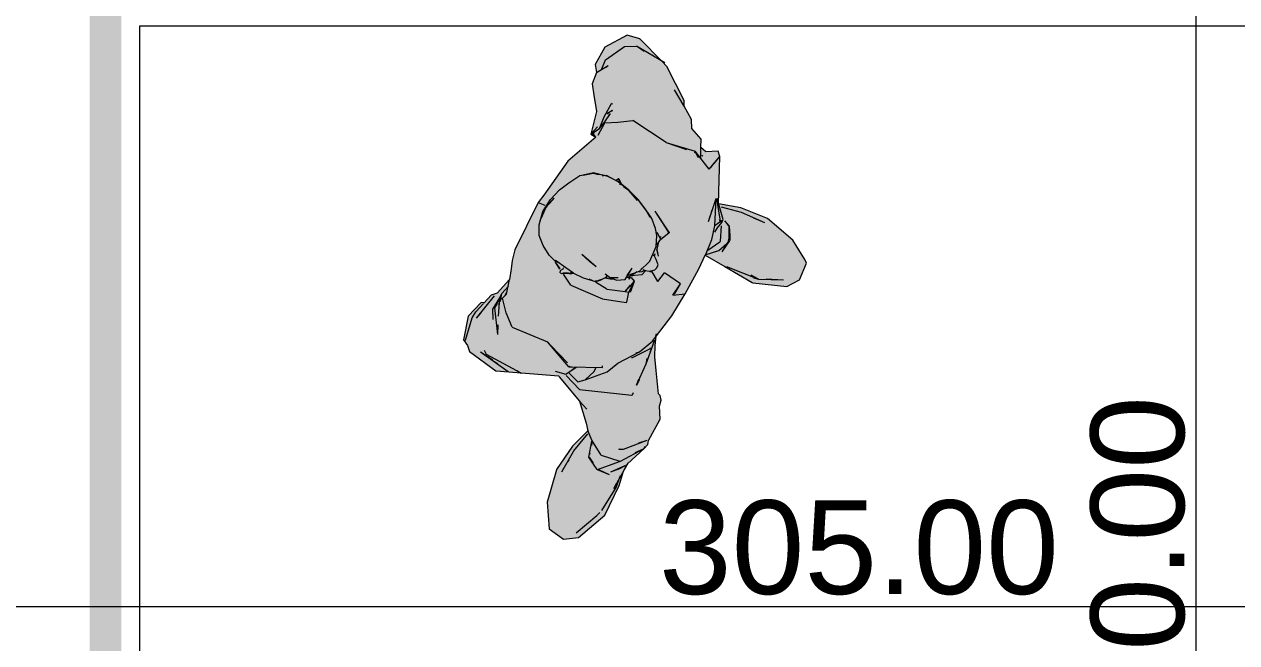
# Model space of a CAD drawing. Header units: millimetres. Extents: x 5493291 to 5652041, y -5155064 to -5098765.
# Drawn here: x 5600001 to 5601944, y -5117009 to -5116019 of the extents above; entities that cross this region are included whole.
import ezdxf

# ---------------------------------------------------------------- set-up
doc = ezdxf.new("R2010")
doc.units = ezdxf.units.MM
doc.header["$MEASUREMENT"] = 0
doc.layers.add('Drawing & Figure_Pen_No__1', color=7, linetype='Continuous', lineweight=13)
doc.layers.add('Drawing & Figure_Pen_No__62', color=7, linetype='Continuous', lineweight=13, true_color=0xaaaaaa)
doc.styles.add('GENERATED_STYLE_2', font='arial.ttf')

msp = doc.modelspace()

# ---------------------------------------------------------------- hatches: boundary and pattern name
at = {"layer": 'Drawing & Figure_Pen_No__1', "linetype": 'Continuous', "lineweight": 0, "true_color": 0x000000}
msp.add_hatch(color=18, dxfattribs=at).paths.add_polyline_path([(5600105.7, -5117941.4), (5602556, -5117941.4), (5602556, -5117741.4), (5602506.1, -5117741.4), (5602506.1, -5117891.4), (5600156.2, -5117891.4), (5600156.2, -5115991.3), (5602506.1, -5115991.3), (5602506.1, -5116141.3), (5602556, -5116141.3), (5602556, -5115941.3), (5600105.7, -5115941.3)])
at = {"layer": 'Drawing & Figure_Pen_No__1', "linetype": 'Continuous', "lineweight": 0, "true_color": 0xffffff}
msp.add_hatch(color=7, dxfattribs=at).paths.add_polyline_path([(5600857.1, -5116581.7), (5600857.7, -5116583.2), (5600890.4, -5116622.2), (5600901.1, -5116657.2), (5600904, -5116669.8), (5600879.1, -5116694.3), (5600853.6, -5116731.5), (5600853.6, -5116732.2), (5600838.7, -5116784), (5600841.7, -5116826.7), (5600864.8, -5116842.8), (5600888.6, -5116840.4), (5600930.8, -5116804.5), (5600953.9, -5116757.2), (5600961.1, -5116734.2), (5600967.6, -5116722.5), (5600994.3, -5116697.9), (5600999.7, -5116691.7), (5601000.9, -5116685.3), (5601019.3, -5116651.1), (5601018.7, -5116630), (5601021.1, -5116620.4), (5601019.9, -5116613.3), (5601016.9, -5116610.4), (5601013.3, -5116573.1), (5601011, -5116551), (5601011.6, -5116533.2), (5601013.3, -5116517.9), (5601013.9, -5116517.7), (5601038.3, -5116485.6), (5601059.7, -5116450.5), (5601081.7, -5116410.3), (5601091.8, -5116388.2), (5601123.2, -5116406.4), (5601167.2, -5116432.3), (5601168.4, -5116432.8), (5601222.4, -5116438.8), (5601243.2, -5116427.7), (5601253.9, -5116401.2), (5601251.5, -5116395.2), (5601232.5, -5116364.2), (5601191.5, -5116329.5), (5601148.8, -5116312.4), (5601113.1, -5116306.2), (5601115.5, -5116230.7), (5601112.5, -5116221.8), (5601092.9, -5116223), (5601084.6, -5116216.2), (5601085.2, -5116202.8), (5601070.4, -5116185.7), (5601069.8, -5116171), (5601057.9, -5116150), (5601057.9, -5116140.6), (5601030.6, -5116086.3), (5601022.8, -5116078.2), (5600987.2, -5116042.3), (5600967, -5116036.2), (5600930.8, -5116055.6), (5600915.3, -5116083.1), (5600917.7, -5116095.8), (5600917.7, -5116096), (5600910.6, -5116113.9), (5600913.5, -5116132.3), (5600917.7, -5116158.6), (5600908.8, -5116195), (5600916.5, -5116199.4), (5600872, -5116238.1), (5600833.4, -5116292.4), (5600824.4, -5116304.2), (5600787, -5116379.7), (5600782.3, -5116396.8), (5600781.1, -5116410.4), (5600778.1, -5116427.6), (5600758.5, -5116449.4), (5600749, -5116452.4), (5600737.7, -5116464.5), (5600733, -5116464.3), (5600712.2, -5116486.2), (5600704.5, -5116524.2), (5600711, -5116532.9), (5600714, -5116542.4), (5600756.1, -5116573.4), (5600756.7, -5116573.5), (5600857.1, -5116581.6)])

# ---------------------------------------------------------------- linework, layer by layer
at = {"layer": 'Drawing & Figure_Pen_No__1', "color": 7, "linetype": 'Continuous', "lineweight": 13}
for points in [[(5601878.8, -5117991.4), (5601878.8, -5115891.3)], [(5600185.9, -5117861.4), (5600185.9, -5116021.3)], [(5600185.9, -5116021.3), (5602336.2, -5116021.3)], [(5599805.7, -5116950.6), (5602856, -5116950.6)]]:
    msp.add_lwpolyline(points, dxfattribs=at)
at = {"layer": 'Drawing & Figure_Pen_No__62', "color": 253, "linetype": 'Continuous', "lineweight": 13, "true_color": 0xaaaaaa}
for points in [[(5600967, -5116036.2), (5600930.8, -5116055.6)], [(5600987.2, -5116042.3), (5600967, -5116036.2)], [(5600930.8, -5116055.6), (5600915.3, -5116083.1)], [(5600932, -5116075.6), (5600962.3, -5116054.5)], [(5600962.3, -5116054.5), (5600981.9, -5116053.8)], [(5601027, -5116080.6), (5600981.9, -5116053.8)], [(5600994.3, -5116062.3), (5600981.9, -5116053.8)], [(5601022.8, -5116078.2), (5600987.2, -5116042.3)], [(5600987.8, -5116043), (5600987.2, -5116042.3)], [(5600926, -5116090.4), (5600932, -5116075.6)], [(5601030.6, -5116086.3), (5601022.8, -5116078.2)], [(5600917.7, -5116096), (5600910.6, -5116113.9)], [(5600915.3, -5116083.1), (5600917.7, -5116095.8)], [(5600917.7, -5116096), (5600936.1, -5116085)], [(5600917.7, -5116095.8), (5600917.7, -5116096)], [(5600933.1, -5116088.2), (5600936.1, -5116085)], [(5601057.9, -5116140.6), (5601030.6, -5116086.3)], [(5600910.6, -5116113.9), (5600913.5, -5116132.3)], [(5600913.5, -5116132.3), (5600917.7, -5116158.6)], [(5601057.9, -5116150), (5601042.4, -5116123.7)], [(5600930.2, -5116167.1), (5600941.5, -5116145.7)], [(5600934.3, -5116161.5), (5600943.2, -5116156.4)], [(5600943.2, -5116146.5), (5600941.5, -5116145.7)], [(5600942.1, -5116158), (5600943.2, -5116156.4)], [(5601057.9, -5116150), (5601057.9, -5116140.6)], [(5601069.8, -5116171), (5601057.9, -5116150)], [(5600917.7, -5116158.6), (5600908.8, -5116195)], [(5600920.1, -5116196.4), (5600930.8, -5116176.4)], [(5600922.5, -5116185.8), (5600930.2, -5116167.1)], [(5600922.5, -5116185.8), (5600930.8, -5116175.2)], [(5600930.8, -5116175.2), (5600940.3, -5116161.5)], [(5600930.8, -5116176.4), (5600951.6, -5116175.6)], [(5600936.1, -5116162.7), (5600936.7, -5116160.8)], [(5600951.6, -5116175.6), (5600975.9, -5116172.9)], [(5601029.4, -5116208), (5600975.9, -5116172.9)], [(5601070.4, -5116185.7), (5601069.8, -5116171)], [(5600908.8, -5116195), (5600919.5, -5116183.1)], [(5600908.8, -5116195), (5600922.5, -5116185.8)], [(5600908.8, -5116195), (5600916.5, -5116199.4)], [(5600908.8, -5116195), (5600913.5, -5116195.1)], [(5600913.5, -5116195.1), (5600913.5, -5116193)], [(5600913.5, -5116195.1), (5600913.5, -5116193.1)], [(5600915.9, -5116198.9), (5600913.5, -5116195.1)], [(5600922.5, -5116185.8), (5600924.2, -5116183)], [(5601085.2, -5116202.8), (5601070.4, -5116185.7)], [(5600916.5, -5116199.4), (5600872, -5116238)], [(5601029.4, -5116208), (5601075.7, -5116221.9)], [(5601029.4, -5116208), (5601062.1, -5116219.3)], [(5601084.6, -5116216.2), (5601085.2, -5116202.8)], [(5601084.6, -5116233.1), (5601084.6, -5116212.1)], [(5601073.9, -5116223.6), (5601078.1, -5116225)], [(5601098.3, -5116250.8), (5601075.7, -5116221.9)], [(5601079.3, -5116229.9), (5601075.7, -5116221.9)], [(5601078.1, -5116225), (5601075.7, -5116221.9)], [(5601081.1, -5116232.8), (5601078.1, -5116225)], [(5601078.7, -5116227.5), (5601078.1, -5116225)], [(5601084, -5116232), (5601084, -5116229.8)], [(5601092.9, -5116223), (5601084.6, -5116216.2)], [(5601088.2, -5116230.1), (5601086.4, -5116229)], [(5601112.5, -5116221.8), (5601092.9, -5116223)], [(5601098.3, -5116250.8), (5601115.5, -5116230.6)], [(5601106, -5116241.7), (5601115.5, -5116230.6)], [(5601115.5, -5116230.7), (5601112.5, -5116221.8)], [(5601113.1, -5116306.2), (5601115.5, -5116230.7)], [(5600872, -5116238), (5600833.4, -5116292.4)], [(5601100.7, -5116248), (5601103.6, -5116244.9)], [(5600858.3, -5116284), (5600873.2, -5116272.8)], [(5600873.2, -5116272.8), (5600891, -5116260.7)], [(5600891, -5116260.7), (5600911.8, -5116257.1)], [(5600896.3, -5116260), (5600913, -5116256.2)], [(5600896.3, -5116260.2), (5600912.4, -5116257.1)], [(5600911.8, -5116257.1), (5600912.4, -5116257.1)], [(5600912.4, -5116257.1), (5600933.7, -5116260.9)], [(5600912.4, -5116257.1), (5600920.7, -5116259.3)], [(5600913, -5116256.2), (5600933.7, -5116261.2)], [(5600926.6, -5116260.8), (5600929, -5116261.3)], [(5600952.2, -5116271.3), (5600933.7, -5116260.9)], [(5600952.8, -5116271.1), (5600933.7, -5116261.2)], [(5600949.2, -5116268.6), (5600952.8, -5116265.5)], [(5600949.2, -5116268.6), (5600952.2, -5116266.3)], [(5600949.2, -5116268.6), (5600949.8, -5116268)], [(5600949.8, -5116268), (5600952.2, -5116266.3)], [(5600954.5, -5116267.8), (5600952.2, -5116266.3)], [(5600954.5, -5116269.1), (5600952.2, -5116266.3)], [(5600970, -5116285.2), (5600952.2, -5116271.3)], [(5600954.5, -5116269.1), (5600952.8, -5116265.5)], [(5600969.4, -5116284.6), (5600952.8, -5116271.1)], [(5600957.5, -5116274.4), (5600954.5, -5116267.8)], [(5600957.5, -5116274.1), (5600954.5, -5116269.1)], [(5600957.5, -5116274.3), (5600954.5, -5116269.1)], [(5600833.4, -5116292.4), (5600824.4, -5116304.2)], [(5600844, -5116299.5), (5600858.3, -5116284)], [(5600956.3, -5116275.8), (5600954.5, -5116274.6)], [(5600959.3, -5116276.3), (5600957.5, -5116274.3)], [(5600970, -5116285.2), (5600961.1, -5116279.3)], [(5600984.2, -5116299.4), (5600969.4, -5116284.6)], [(5600986.6, -5116302.6), (5600970, -5116285.2)], [(5600983.6, -5116300.7), (5600970, -5116285.2)], [(5600970.6, -5116283), (5600970.6, -5116282.8)], [(5600824.4, -5116304.2), (5600787, -5116379.7)], [(5600824.4, -5116304.2), (5600835.1, -5116308.6)], [(5600828, -5116331.7), (5600836.9, -5116311.6)], [(5600829.8, -5116328.5), (5600836.9, -5116311.6)], [(5600831.6, -5116318.4), (5600844, -5116299.5)], [(5600831.6, -5116318.4), (5600836.9, -5116311.6)], [(5600836.9, -5116311.6), (5600850, -5116297.2)], [(5600837.5, -5116311.8), (5600839.9, -5116308.6)], [(5600842.9, -5116305.3), (5600850, -5116297.2)], [(5600996.1, -5116314.7), (5600984.2, -5116299.4)], [(5600988.4, -5116304.4), (5600986.6, -5116302.6)], [(5600999.7, -5116320.1), (5600988.4, -5116304.4)], [(5601097.1, -5116334.4), (5601109.6, -5116297.5)], [(5601107.2, -5116341.5), (5601109.6, -5116297.5)], [(5601120.9, -5116331.1), (5601110.8, -5116297.7)], [(5601116.1, -5116334), (5601110.8, -5116300.7)], [(5601148.8, -5116312.4), (5601113.1, -5116306.2)], [(5601117.3, -5116310.9), (5601149.4, -5116319.8)], [(5601191.5, -5116329.5), (5601148.8, -5116312.4)], [(5600825.6, -5116339.7), (5600831.6, -5116318.4)], [(5600825.6, -5116339.7), (5600828, -5116331.7)], [(5600831.6, -5116318.4), (5600834.5, -5116315.2)], [(5601003.8, -5116328.2), (5600996.1, -5116314.7)], [(5601006.2, -5116329.9), (5600999.7, -5116320.1)], [(5601012.2, -5116345.6), (5601006.2, -5116329.9)], [(5601032.9, -5116351), (5601011.6, -5116318.2)], [(5601011.6, -5116318.2), (5601011.6, -5116318.2)], [(5601033.5, -5116351.1), (5601011.6, -5116318.2)], [(5601097.1, -5116334.4), (5601100.1, -5116324.5)], [(5601101.9, -5116318.7), (5601102.4, -5116316.7)], [(5601116.1, -5116334), (5601114.9, -5116331.4)], [(5601115.5, -5116335.1), (5601119.7, -5116332.3)], [(5601118.5, -5116336.3), (5601120.3, -5116332.3)], [(5601120.3, -5116332.3), (5601120.9, -5116331.1)], [(5601149.4, -5116319.8), (5601186.8, -5116336.1)], [(5601169, -5116328.8), (5601186.8, -5116336.1)], [(5601232.5, -5116364.2), (5601191.5, -5116329.5)], [(5600825.6, -5116339.7), (5600826.8, -5116336)], [(5600825.6, -5116357.1), (5600825.6, -5116339.7)], [(5601014.5, -5116356.7), (5601012.2, -5116345.6)], [(5601032.9, -5116352.6), (5601032.9, -5116351)], [(5601032.9, -5116352.6), (5601035.3, -5116351.4)], [(5601032.9, -5116351.6), (5601035.3, -5116351.4)], [(5601033.5, -5116352.6), (5601033.5, -5116351.1)], [(5601102.4, -5116363.6), (5601107.2, -5116341.5)], [(5601107.2, -5116341.6), (5601107.8, -5116339.8)], [(5601107.2, -5116351.6), (5601111.4, -5116344.9)], [(5601107.8, -5116340.5), (5601115.5, -5116335.1)], [(5601111.4, -5116344.9), (5601118.5, -5116336.3)], [(5601116.1, -5116365.9), (5601117.9, -5116341.5)], [(5601131, -5116341.8), (5601123.2, -5116333.3)], [(5601130.4, -5116342.2), (5601126.8, -5116339.1)], [(5601130.4, -5116360.7), (5601131, -5116341.8)], [(5601130.4, -5116361), (5601131, -5116341.8)], [(5601130.4, -5116360.7), (5601130.4, -5116342.2)], [(5601131.6, -5116357.4), (5601131, -5116341.8)], [(5600832.2, -5116373), (5600825.6, -5116357.1)], [(5601013.3, -5116374.4), (5601014.5, -5116356.7)], [(5601014.5, -5116371.8), (5601020.5, -5116363)], [(5601018.7, -5116359.1), (5601015.1, -5116352.3)], [(5601015.1, -5116379.4), (5601016.3, -5116369.1)], [(5601015.1, -5116379.2), (5601016.3, -5116369.1)], [(5601015.1, -5116379.4), (5601016.9, -5116369.3)], [(5601018.7, -5116361.4), (5601021.1, -5116358.3)], [(5601020.5, -5116363), (5601018.7, -5116359.1)], [(5601020.5, -5116363), (5601033.5, -5116352.6)], [(5601092.3, -5116388.5), (5601102.4, -5116363.6)], [(5601095.9, -5116380.3), (5601115.5, -5116366.9)], [(5601113.7, -5116381.2), (5601131, -5116365.9)], [(5601113.7, -5116381.2), (5601131, -5116366)], [(5601115.5, -5116366.9), (5601116.1, -5116365.9)], [(5601119.1, -5116383.2), (5601131, -5116365.9)], [(5601119.1, -5116383.2), (5601128.6, -5116367.8)], [(5601128.6, -5116367.8), (5601130.4, -5116361)], [(5601131, -5116366), (5601131.6, -5116364.1)], [(5601131.6, -5116363.6), (5601131.6, -5116357.4)], [(5601131.6, -5116364.1), (5601131.6, -5116363.6)], [(5601251.5, -5116395.2), (5601232.5, -5116364.2)], [(5600787, -5116379.7), (5600782.3, -5116396.8)], [(5600841.7, -5116388.3), (5600832.2, -5116373)], [(5600850.6, -5116397.1), (5600841.7, -5116388.3)], [(5600904.6, -5116396.7), (5600893.9, -5116387.3)], [(5600905.8, -5116398.1), (5600893.9, -5116387.3)], [(5601003.2, -5116398.2), (5601013.3, -5116374.4)], [(5601010.4, -5116390.3), (5601008.6, -5116388.7)], [(5601010.4, -5116389.5), (5601011.6, -5116385.8)], [(5601013.3, -5116395.2), (5601010.4, -5116390.3)], [(5601016.9, -5116390), (5601014.5, -5116379.5)], [(5601016.9, -5116390), (5601015.1, -5116379.2)], [(5601081.7, -5116410.3), (5601091.8, -5116388.2)], [(5601091.8, -5116388), (5601113.7, -5116381.2)], [(5601091.8, -5116388.2), (5601123.2, -5116406.4)], [(5601108.4, -5116382.8), (5601113.7, -5116381.2)], [(5601108.4, -5116382.5), (5601113.7, -5116381.2)], [(5601108.4, -5116382.8), (5601113.7, -5116381.2)], [(5600782.3, -5116396.8), (5600781.1, -5116410.4)], [(5600858.3, -5116401.2), (5600850.6, -5116397.1)], [(5600858.9, -5116410.6), (5600851.2, -5116398.6)], [(5600859.5, -5116410.5), (5600851.2, -5116398.6)], [(5600858.3, -5116401.2), (5600851.8, -5116397)], [(5600868.4, -5116408.9), (5600851.8, -5116397)], [(5600864.2, -5116410.3), (5600865.4, -5116408.4)], [(5600880.9, -5116417.4), (5600868.4, -5116408.9)], [(5600917.1, -5116407.3), (5600904.6, -5116396.7)], [(5600917.1, -5116407.3), (5600905.8, -5116398.1)], [(5600967, -5116420.9), (5600974.7, -5116409)], [(5600972.4, -5116413.3), (5600974.7, -5116409)], [(5600986.6, -5116413.8), (5601003.2, -5116398.2)], [(5600989, -5116411.1), (5600994.3, -5116406.6)], [(5601011.6, -5116411.6), (5601014.5, -5116408.9)], [(5601016.3, -5116404), (5601013.3, -5116395.2)], [(5601014.5, -5116408.9), (5601015.7, -5116405)], [(5601015.7, -5116405), (5601016.3, -5116404)], [(5601123.2, -5116406.4), (5601167.2, -5116432.3)], [(5601126.2, -5116406.4), (5601177.3, -5116426.6)], [(5601243.2, -5116427.7), (5601253.9, -5116401.2)], [(5601253.9, -5116401.2), (5601251.5, -5116395.2)], [(5600778.1, -5116427.6), (5600758.5, -5116449.4)], [(5600773.4, -5116450.9), (5600778.1, -5116427.4)], [(5600781.1, -5116410.4), (5600778.1, -5116427.6)], [(5600859.5, -5116416.7), (5600860.1, -5116413.2)], [(5600859.5, -5116416.7), (5600861.9, -5116417.6)], [(5600860.1, -5116413.2), (5600860.7, -5116412.3)], [(5600860.7, -5116412.3), (5600864.2, -5116410.3)], [(5600861.9, -5116417.6), (5600871.4, -5116417.4)], [(5600863.6, -5116416.9), (5600872.6, -5116416.6)], [(5600863.6, -5116416.9), (5600869.6, -5116416.9)], [(5600876.7, -5116436.6), (5600864.8, -5116418.6)], [(5600876.7, -5116436.4), (5600866, -5116420.5)], [(5600869.6, -5116416.9), (5600876.7, -5116418.1)], [(5600871.4, -5116417.4), (5600879.1, -5116416.4)], [(5600876.7, -5116416.4), (5600879.1, -5116416.4)], [(5600876.7, -5116418.1), (5600882.1, -5116416.8)], [(5600880.9, -5116417.4), (5600896.3, -5116424.7)], [(5600896.3, -5116424.7), (5600915.9, -5116430.8)], [(5600905.2, -5116426.3), (5600911.2, -5116428.8)], [(5600905.2, -5116426.4), (5600911.2, -5116428.8)], [(5600915.9, -5116430.8), (5600926.6, -5116426.9)], [(5600915.9, -5116430.8), (5600923.1, -5116428)], [(5600915.9, -5116429.1), (5600920.7, -5116429.4)], [(5600915.9, -5116429.4), (5600920.7, -5116429.4)], [(5600915.9, -5116430.8), (5600920.7, -5116429.4)], [(5600920.7, -5116429.4), (5600921.9, -5116429.2)], [(5600921.9, -5116429.2), (5600926, -5116427.5)], [(5600923.1, -5116428), (5600926, -5116426.6)], [(5600926.6, -5116426.9), (5600933.1, -5116423.5)], [(5600939.1, -5116424.9), (5600931.4, -5116418.9)], [(5600937.9, -5116423.7), (5600931.4, -5116418.9)], [(5600931.4, -5116424.5), (5600939.7, -5116426.4)], [(5600932.6, -5116424.9), (5600934.9, -5116425.2)], [(5600933.1, -5116423.5), (5600934.9, -5116421.5)], [(5600933.1, -5116424.2), (5600934.9, -5116424.5)], [(5600937.9, -5116423.7), (5600934.9, -5116421.5)], [(5600937.9, -5116423.7), (5600952.2, -5116424.3)], [(5600937.9, -5116423.7), (5600949.8, -5116428.4)], [(5600939.1, -5116424.9), (5600952.2, -5116424.3)], [(5600939.7, -5116426.4), (5600946.2, -5116426.5)], [(5600949.8, -5116428.4), (5600963.4, -5116427.4)], [(5600963.4, -5116427.4), (5600972.4, -5116413.3)], [(5600965.8, -5116423.9), (5600968.2, -5116423.4)], [(5600967, -5116420.9), (5600986.6, -5116413.8)], [(5600968.2, -5116423.4), (5600983, -5116414.8)], [(5600970, -5116427.1), (5600972.9, -5116423.7)], [(5600970, -5116427.1), (5600970, -5116424.8)], [(5600973.5, -5116421.4), (5600978.3, -5116420.7)], [(5600978.3, -5116430.1), (5600973.5, -5116424)], [(5600978.3, -5116430.1), (5600977.7, -5116429)], [(5600978.3, -5116420.7), (5600990.8, -5116419.3)], [(5600986, -5116415.3), (5600990.8, -5116414.8)], [(5600990.8, -5116414.8), (5600995.5, -5116412.6)], [(5600990.8, -5116419.3), (5600995.5, -5116414.3)], [(5600992, -5116411.6), (5600996.1, -5116413.2)], [(5600996.1, -5116413.2), (5601002.1, -5116413.8)], [(5601002.1, -5116413.8), (5601011, -5116412)], [(5601003.2, -5116414.6), (5601005.6, -5116414.5)], [(5601005.6, -5116414.5), (5601006.2, -5116414.3)], [(5601015.7, -5116430.4), (5601006.2, -5116414.3)], [(5601011, -5116412), (5601011.6, -5116411.6)], [(5601015.7, -5116430.4), (5601026.4, -5116416.8)], [(5601052.5, -5116434.3), (5601026.4, -5116416.8)], [(5601059.7, -5116450.5), (5601081.7, -5116410.3)], [(5601177.3, -5116426.6), (5601165.4, -5116420.5)], [(5601169, -5116424.9), (5601177.3, -5116426.6)], [(5601169, -5116424.9), (5601173.7, -5116425.2)], [(5601177.3, -5116426.6), (5601217.1, -5116428)], [(5601189.8, -5116426.2), (5601217.1, -5116428)], [(5601222.4, -5116438.8), (5601243.2, -5116427.7)], [(5600766.2, -5116449.9), (5600776.9, -5116438)], [(5600771, -5116453.3), (5600774, -5116447.8)], [(5600876.7, -5116436.4), (5600927.2, -5116458.5)], [(5600876.7, -5116436.6), (5600927.2, -5116458.5)], [(5600934.3, -5116443), (5600915.9, -5116431.6)], [(5600934.3, -5116443), (5600963.4, -5116446.8)], [(5600963.4, -5116446.8), (5600974.7, -5116434.1)], [(5600963.4, -5116446.8), (5600972.4, -5116436.7)], [(5600963.4, -5116446.8), (5600969.4, -5116447.6)], [(5600966.4, -5116463.7), (5600969.4, -5116447.6)], [(5600966.4, -5116463.5), (5600969.4, -5116447.6)], [(5600969.4, -5116447.6), (5600978.3, -5116430.1)], [(5600972.4, -5116447.4), (5600978.3, -5116430.1)], [(5600972.4, -5116447.4), (5600975.3, -5116437.2)], [(5600974.7, -5116434.1), (5600978.3, -5116430.1)], [(5600975.3, -5116433.4), (5600978.3, -5116430.1)], [(5601040.1, -5116452.7), (5601052.5, -5116434.1)], [(5601042.4, -5116450), (5601052.5, -5116434.1)], [(5601043, -5116449.7), (5601052.5, -5116434.3)], [(5601167.2, -5116432.3), (5601168.4, -5116432.8)], [(5601168.4, -5116432.8), (5601222.4, -5116438.8)], [(5600733, -5116464.3), (5600712.2, -5116486.2)], [(5600724.1, -5116478.9), (5600736.5, -5116465.7)], [(5600725.2, -5116489.3), (5600754.3, -5116453.7)], [(5600737.7, -5116464.5), (5600733, -5116464.3)], [(5600749, -5116452.4), (5600737.7, -5116464.5)], [(5600758.5, -5116449.4), (5600749, -5116452.4)], [(5600751.4, -5116475), (5600762.7, -5116456.5)], [(5600754.9, -5116472.7), (5600762.7, -5116456.5)], [(5600754.9, -5116472.7), (5600759.1, -5116465.7)], [(5600760.9, -5116486), (5600762.7, -5116456.5)], [(5600760.9, -5116460.6), (5600762.7, -5116456.5)], [(5600761.5, -5116467.5), (5600762.7, -5116456.5)], [(5600762.7, -5116456.5), (5600766.2, -5116449.9)], [(5600762.7, -5116460.5), (5600763.9, -5116458.7)], [(5600763.9, -5116462.4), (5600766.2, -5116449.9)], [(5600763.9, -5116458.7), (5600766.8, -5116457.1)], [(5600764.4, -5116457.8), (5600766.2, -5116449.9)], [(5600766.8, -5116457.1), (5600773.4, -5116450.9)], [(5600772.8, -5116480.8), (5600766.8, -5116457.1)], [(5600927.2, -5116458.5), (5600965.2, -5116464.3)], [(5600927.2, -5116458.5), (5600965.2, -5116464.2)], [(5600965.2, -5116464.2), (5600966.4, -5116463.5)], [(5600965.2, -5116464.3), (5600966.4, -5116463.7)], [(5601038.3, -5116485.6), (5601059.7, -5116450.5)], [(5601040.1, -5116452.7), (5601042.4, -5116450)], [(5601040.1, -5116452.7), (5601059.7, -5116450.5)], [(5601042.4, -5116450), (5601043, -5116449.7)], [(5600712.2, -5116486.2), (5600704.5, -5116524.2)], [(5600718.7, -5116488.5), (5600724.1, -5116478.9)], [(5600725.2, -5116489.3), (5600732.4, -5116481.3)], [(5600752, -5116491.2), (5600751.4, -5116475)], [(5600759.7, -5116515.5), (5600754.9, -5116472.7)], [(5600782.3, -5116503.6), (5600772.8, -5116480.8)], [(5601013.9, -5116517.7), (5601038.3, -5116485.6)], [(5600708, -5116524.7), (5600718.7, -5116488.5)], [(5600759.7, -5116515.5), (5600760.3, -5116499.7)], [(5600782.3, -5116503.6), (5600839.3, -5116527.4)], [(5600704.5, -5116524.2), (5600711, -5116532.9)], [(5600708, -5116524.8), (5600708, -5116524.7)], [(5600986.6, -5116543), (5601007.4, -5116526)], [(5601006.8, -5116535.9), (5601011, -5116524.2)], [(5601007.4, -5116526), (5601013.9, -5116517.7)], [(5601009.8, -5116527.8), (5601010.4, -5116525.9)], [(5601011.6, -5116522), (5601013.9, -5116516.3)], [(5601011.6, -5116522.1), (5601013.9, -5116516.3)], [(5601011.6, -5116533.2), (5601013.3, -5116517.9)], [(5601012.2, -5116520.3), (5601013.9, -5116514.4)], [(5601013.3, -5116517.9), (5601013.9, -5116517.7)], [(5601013.9, -5116516.3), (5601014.5, -5116514.3)], [(5600711, -5116532.9), (5600714, -5116542.4)], [(5600714, -5116542.4), (5600756.1, -5116573.4)], [(5600776.3, -5116575.4), (5600731.8, -5116543.5)], [(5600751.4, -5116556.7), (5600731.8, -5116543.5)], [(5600741.3, -5116547.5), (5600738.3, -5116541.1)], [(5600873.2, -5116567.1), (5600839.3, -5116527.4)], [(5600844.6, -5116533), (5600839.3, -5116527.4)], [(5600871.4, -5116560.6), (5600844.6, -5116533)], [(5600951.6, -5116561.4), (5600986.6, -5116543)], [(5600975.3, -5116552.2), (5601006.2, -5116536.7)], [(5600981.3, -5116545), (5600986.6, -5116543)], [(5600997.3, -5116562.3), (5601006.8, -5116535.9)], [(5601003.2, -5116537.5), (5601006.2, -5116536.7)], [(5601003.8, -5116543.1), (5601005.6, -5116539.3)], [(5601011, -5116551), (5601011.6, -5116533.2)], [(5600790, -5116573.6), (5600741.3, -5116547.5)], [(5600759.7, -5116562.7), (5600754.3, -5116559.2)], [(5600934.9, -5116575.2), (5600951.6, -5116561.4)], [(5600973.5, -5116552.5), (5600975.3, -5116552.2)], [(5600981.9, -5116596.6), (5600997.3, -5116562.3)], [(5600997.3, -5116562.3), (5601001.5, -5116550.8)], [(5600997.3, -5116562.3), (5600999.1, -5116554.1)], [(5601013.3, -5116573.1), (5601011, -5116551)], [(5600756.1, -5116573.4), (5600756.7, -5116573.5)], [(5600756.7, -5116573.5), (5600857.1, -5116581.6)], [(5600797.1, -5116577.8), (5600790, -5116573.6)], [(5600851.2, -5116574.2), (5600868.4, -5116579)], [(5600857.1, -5116581.6), (5600857.1, -5116581.7)], [(5600857.1, -5116581.7), (5600857.7, -5116583.2)], [(5600857.7, -5116583.2), (5600890.4, -5116622.2)], [(5600868.4, -5116579), (5600883.8, -5116568.5)], [(5600890.4, -5116603.4), (5600869, -5116580.9)], [(5600873.2, -5116567.1), (5600875.5, -5116566)], [(5600873.2, -5116567.1), (5600877.9, -5116567.1)], [(5600873.2, -5116567.1), (5600927.2, -5116568.1)], [(5600873.2, -5116575.5), (5600885, -5116567.8)], [(5600873.2, -5116575.5), (5600882.7, -5116568.8)], [(5600888, -5116591.3), (5600873.7, -5116577.4)], [(5600899.3, -5116588), (5600914.1, -5116574.9)], [(5600899.3, -5116588), (5600934.9, -5116575.2)], [(5600914.1, -5116574.9), (5600916.5, -5116569)], [(5600927.2, -5116568.1), (5600927.2, -5116565.6)], [(5601016.9, -5116610.4), (5601013.3, -5116573.1)], [(5600888, -5116591.3), (5600899.3, -5116588)], [(5600890.4, -5116603.4), (5600974.1, -5116612.3)], [(5600981.9, -5116596.6), (5600985.4, -5116586.8)], [(5600982.5, -5116596.7), (5600986.6, -5116587.2)], [(5600890.4, -5116622.2), (5600901.1, -5116657.2)], [(5600902.3, -5116634.7), (5600890.4, -5116622.2)], [(5600974.1, -5116612.3), (5600975.3, -5116612)], [(5600975.3, -5116612), (5600977.1, -5116608.1)], [(5601019.9, -5116613.3), (5601016.9, -5116610.4)], [(5601018.7, -5116630), (5601021.1, -5116620.4)], [(5601021.1, -5116620.4), (5601019.9, -5116613.3)], [(5601019.9, -5116651.1), (5601018.7, -5116630)], [(5600901.1, -5116657.2), (5600904, -5116669.8)], [(5601000.9, -5116685.3), (5601019.9, -5116651.1)], [(5600904, -5116669.8), (5600879.1, -5116694.3)], [(5600881.5, -5116701.4), (5600904, -5116674.3)], [(5600910, -5116684.5), (5600904, -5116669.3)], [(5600879.1, -5116694.3), (5600853.6, -5116731.5)], [(5600861.9, -5116735.4), (5600881.5, -5116701.4)], [(5600905.2, -5116711.8), (5600910, -5116686.2)], [(5600925.4, -5116708.8), (5600910, -5116684.5)], [(5600910, -5116693), (5600910.6, -5116688.7)], [(5600953.3, -5116698.8), (5600955.1, -5116698.6)], [(5600953.3, -5116698.8), (5600959.3, -5116699.1)], [(5600956.3, -5116718), (5600994.3, -5116697.9)], [(5600959.3, -5116699.1), (5600961.1, -5116699.1)], [(5600961.1, -5116699.1), (5600999.1, -5116684.4)], [(5600967.6, -5116722.5), (5600994.3, -5116697.9)], [(5600979.5, -5116704.5), (5600994.3, -5116697.9)], [(5600985.4, -5116688.8), (5600999.1, -5116684.4)], [(5600994.3, -5116697.9), (5600999.7, -5116691.7)], [(5600994.3, -5116697.9), (5600995.5, -5116694)], [(5600999.7, -5116691.7), (5601000.9, -5116685.3)], [(5600872, -5116719.4), (5600873.7, -5116715.8)], [(5600914.1, -5116724.8), (5600905.2, -5116711.8)], [(5600913, -5116721.5), (5600906.4, -5116711.8)], [(5600907, -5116707.6), (5600907.6, -5116705.5)], [(5600919.5, -5116731.7), (5600956.3, -5116718)], [(5600925.4, -5116708.8), (5600955.1, -5116718.1)], [(5600955.1, -5116718.1), (5600956.3, -5116718)], [(5600962.3, -5116731.3), (5600968.8, -5116720.3)], [(5600853.6, -5116732.2), (5600838.7, -5116784)], [(5600853.6, -5116731.5), (5600853.6, -5116732.2)], [(5600861.9, -5116735.4), (5600866, -5116728.3)], [(5600917.7, -5116729.8), (5600914.1, -5116724.8)], [(5600918.9, -5116731.6), (5600917.7, -5116729.8)], [(5600918.9, -5116731.6), (5600937.9, -5116739.5)], [(5600919.5, -5116731.7), (5600921.9, -5116730.6)], [(5600921.9, -5116732.2), (5600937.9, -5116739.5)], [(5600940.9, -5116735.1), (5600964.6, -5116724.8)], [(5600940.9, -5116735.1), (5600964.6, -5116725.2)], [(5600940.9, -5116735.2), (5600955.1, -5116729.6)], [(5600940.9, -5116735.2), (5600955.1, -5116729.7)], [(5600945.6, -5116762), (5600962.3, -5116731.3)], [(5600953.9, -5116757.2), (5600961.1, -5116734.2)], [(5600955.1, -5116729.7), (5600964.6, -5116724.8)], [(5600961.1, -5116734.2), (5600967.6, -5116722.5)], [(5600930.8, -5116804.5), (5600953.9, -5116757.2)], [(5600945.6, -5116762), (5600949.2, -5116754.4)], [(5600949.2, -5116760.1), (5600956.3, -5116741.1)], [(5600926, -5116797.2), (5600949.2, -5116760.1)], [(5600838.7, -5116784), (5600841.7, -5116826.7)], [(5600885, -5116832.9), (5600918.3, -5116805.4)], [(5600888.6, -5116840.4), (5600930.8, -5116804.5)], [(5600918.3, -5116805.4), (5600923.1, -5116800.6)], [(5600841.7, -5116826.7), (5600864.8, -5116842.8)], [(5600864.8, -5116842.8), (5600888.6, -5116840.4)]]:
    msp.add_lwpolyline(points, dxfattribs=at)

# ---------------------------------------------------------------- texts
at = {"layer": 'Drawing & Figure_Pen_No__1', "color": 7, "linetype": 'Continuous', "lineweight": 13, "insert": (5601861.5, -5117254.8), "char_height": 150.005, "attachment_point": 7, "rotation": 90, "style": 'GENERATED_STYLE_2'}
msp.add_mtext('\\A1;{\\pql;\\fArial|b0|i0|c0|p0;\\W1.000000;210.00}', dxfattribs=at)
at = {"layer": 'Drawing & Figure_Pen_No__1', "color": 7, "linetype": 'Continuous', "lineweight": 13, "insert": (5601017.7, -5116933), "char_height": 150.005, "attachment_point": 7, "style": 'GENERATED_STYLE_2'}
msp.add_mtext('\\A1;{\\pql;\\fArial|b0|i0|c0|p0;\\W1.000000;305.00}', dxfattribs=at)

doc.saveas('drawing.dxf')
